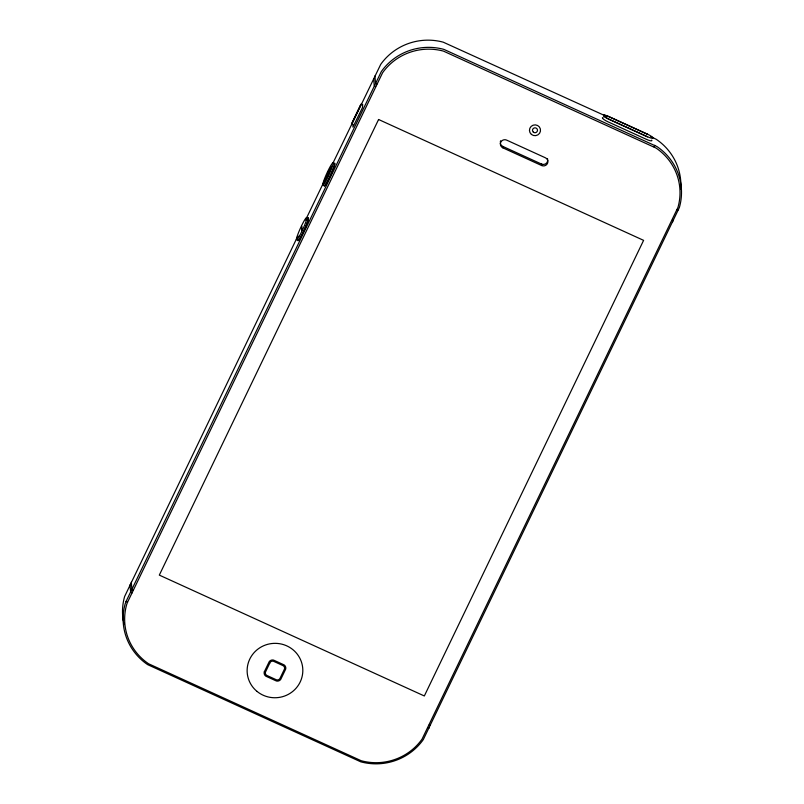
<?xml version="1.0" encoding="UTF-8"?>
<svg xmlns="http://www.w3.org/2000/svg" width="804" height="804" viewBox="0 0 804 804"><rect width="100%" height="100%" fill="white"/><g stroke="black" fill="none" stroke-linecap="round" stroke-linejoin="round"><path stroke-width="1.21" d="M126.077 601.422L125.223 603.703A57.315 55.958 -4.8 0 0 147.705 664.667L360.775 761.83A57.315 55.958 -4.8 0 0 423.276 739.63L679.38 207.492A57.315 55.958 -4.8 0 0 656.898 146.529L443.828 49.356A57.315 55.958 -4.8 0 0 381.327 71.566L126.077 601.422L127.504 602.317L126.71 604.427A55.798 54.481 -4.8 0 0 148.599 663.772L361.207 760.735A55.798 54.481 -4.8 0 0 422.06 739.117L677.953 207.422A55.798 54.481 -4.8 0 0 656.064 148.077L443.446 51.114A55.798 54.481 -4.8 0 0 382.603 72.732L127.504 602.317M352.946 124.238L352.946 127.132L362.544 107.434L362.634 104.329L362.222 104.912M654.074 146.941L654.757 145.303M297.942 235.853L124.62 596.508A57.315 55.958 -4.8 0 0 123.313 621M305.57 220.015L324.635 180.408M332.796 163.433L380.724 64.37A57.315 55.958 -4.8 0 1 443.225 42.17L606.276 116.278M677.159 209.532L678.526 209.774M429.014 725.148L430.351 725.449M427.748 727.781L429.085 728.072M647.28 134.188L609.07 116.761A6.261 1.176 25.7 0 0 603.523 115.525A6.261 1.176 25.7 0 0 609.301 119.464L647.511 136.881M650.727 136.559L656.295 139.333A57.315 55.958 -4.8 0 1 680.737 189.352M500.279 142.901A4.372 4.271 -4.8 0 0 502.771 146.398L541.534 164.076L541.655 165.534A4.372 4.271 -4.8 0 0 547.474 163.463A4.372 4.271 -4.8 0 0 545.383 157.785L506.62 140.107A4.372 4.271 -4.8 0 0 500.802 142.177A4.372 4.271 -4.8 0 0 502.892 147.856L541.655 165.534M376.915 84.068L375.518 83.113L374.915 75.928M375.649 86.701L374.252 85.747L373.649 78.551M133.293 590.287L131.896 589.332L131.283 582.146M132.027 592.92L130.63 591.965L130.017 584.769M672.516 219.462L672.717 221.854M502.771 146.398L502.892 147.856M124.067 624.628A57.315 55.958 -4.8 0 1 123.535 622.216M651.672 140.107A6.261 1.176 25.7 0 1 646.346 139.313L608.136 121.886A6.261 1.176 25.7 0 1 603.06 117.625M307.671 218.276A12.583 1.357 -65.5 0 1 304.063 230.517A12.583 1.357 -65.5 0 1 297.902 239.341M333.992 163.594A12.583 1.357 -65.5 0 1 331.067 174.327A12.583 1.357 -65.5 0 1 324.092 185.734M333.861 163.895A12.241 1.317 -65.5 0 1 331.027 174.337A12.241 1.317 -65.5 0 1 324.243 185.433M307.54 218.587A12.231 1.317 -65.5 0 1 304.706 229.029A12.231 1.317 -65.5 0 1 297.932 240.105M500.329 141.785A4.372 4.271 -4.8 0 1 500.681 140.72M547.514 158.74A4.372 4.271 -4.8 0 1 541.534 164.076M351.569 123.665L351.599 124.54L361.006 104.128L351.569 123.665M264.345 671.762L264.285 671.923A4.02 3.93 -4.8 0 0 265.863 676.204L276.345 680.978A4.02 3.93 -4.8 0 0 280.727 679.42L285.661 669.169A4.02 3.93 -4.8 0 0 284.083 664.888L273.611 660.114A4.02 3.93 -4.8 0 0 269.219 661.672L264.345 671.762M301.681 226.437L301.691 230.808L301.681 226.437M328.002 171.744L327.851 174.177L324.313 181.684L327.861 174.327L328.012 176.116L328.313 175.483L328.163 173.694L331.69 166.177L328.153 173.543L328.002 171.744M378.583 119.494L159.313 575.111L424.331 695.973L643.602 240.356L378.583 119.494M269.712 663.23L265.833 671.29A3.015 2.945 -4.8 0 0 267.461 675.722L275.702 679.481A3.015 2.945 -4.8 0 0 280.244 677.862L284.124 669.802A3.015 2.945 -4.8 0 0 282.485 665.37L274.254 661.612A3.015 2.945 -4.8 0 0 269.712 663.23M647.331 134.107L609.13 116.691A6.151 1.156 25.7 0 0 603.683 115.474A6.151 1.156 25.7 0 0 609.352 119.334L647.552 136.75A6.151 1.156 25.7 0 0 652.999 137.966A6.151 1.156 25.7 0 0 647.331 134.107M531.414 134.419A5.538 5.407 -4.8 0 0 540.439 131.213A5.538 5.407 -4.8 0 0 533.122 125.193A5.538 5.407 -4.8 0 0 531.414 134.419M256.999 691.39A27.849 27.195 -4.8 0 0 302.384 675.259A27.849 27.195 -4.8 0 0 265.551 644.989A27.849 27.195 -4.8 0 0 256.999 691.39M533.374 132.147A2.502 2.442 -4.8 0 0 537.454 130.7A2.502 2.442 -4.8 0 0 534.147 127.977A2.502 2.442 -4.8 0 0 533.374 132.147M325.59 181.634A12.241 1.317 -65.5 0 0 333.218 163.091A12.241 1.317 -65.5 0 0 325.208 177.071A12.241 1.317 -65.5 0 0 325.59 181.634M299.279 236.316A12.231 1.317 -65.5 0 0 306.897 217.794A12.231 1.317 -65.5 0 0 298.887 231.753A12.231 1.317 -65.5 0 0 299.279 236.316"/></g></svg>
